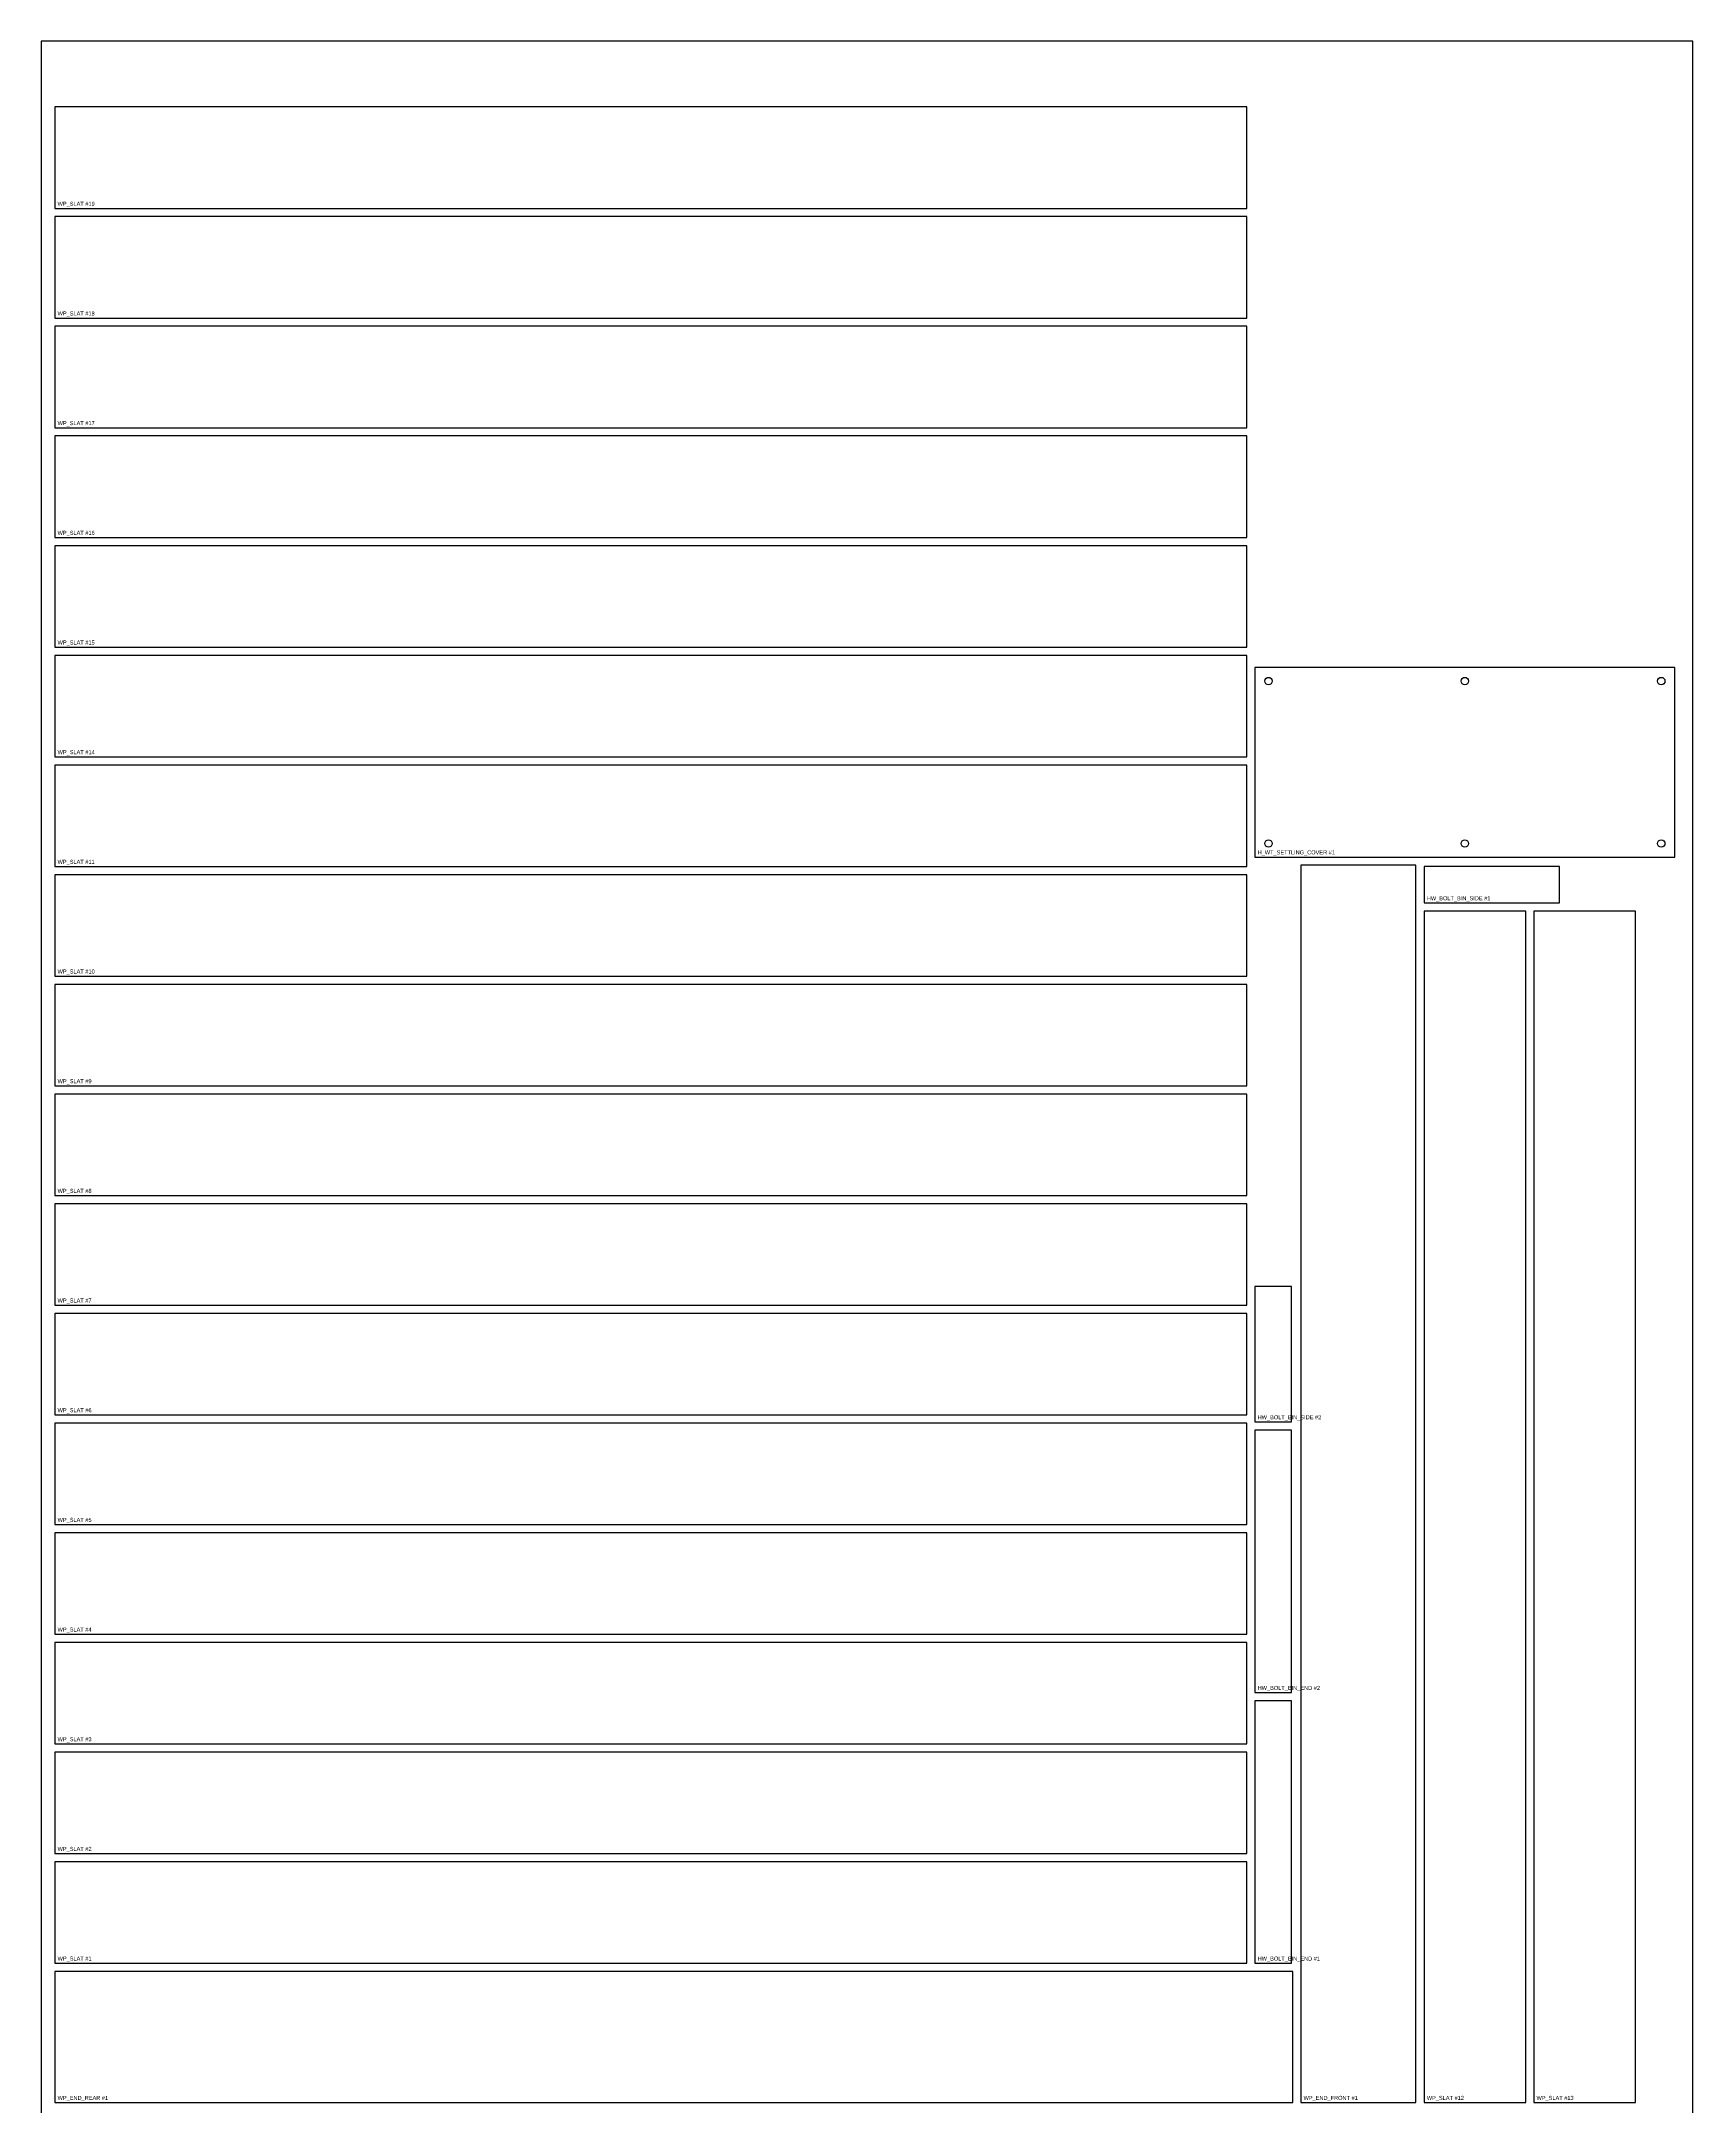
# Model space of a CAD drawing. Header units: millimetres. Extents: x 0 to 1229, y 0 to 2438.
# Drawn here: x 0 to 1219, y 913 to 2438 of the extents above; entities that cross this region are included whole.
import ezdxf

# ---------------------------------------------------------------- set-up
doc = ezdxf.new("R2010")
doc.units = ezdxf.units.MM
for name, color, linetype in [('CUT_HOLES', 7, 'Continuous'), ('CUT_OUTER', 7, 'Continuous'), ('PART_MARK_NO_CUT', 7, 'Continuous'), ('STOCK_NO_CUT', 7, 'Continuous')]:
    doc.layers.add(name, color=color, linetype=linetype)

msp = doc.modelspace()

# ---------------------------------------------------------------- linework, layer by layer
at = {"layer": 'CUT_HOLES'}
for centre in [(906, 1965.9), (1051, 1965.9), (1196, 1965.9), (906, 1845.9), (1051, 1845.9), (1196, 1845.9)]:
    msp.add_circle(centre, 2.75, dxfattribs=at)
at = {"layer": 'CUT_OUTER'}
for points in [[(10, 2314.9), (890, 2314.9), (890, 2389.9), (10, 2389.9)], [(10, 2233.9), (890, 2233.9), (890, 2308.9), (10, 2308.9)], [(10, 2152.9), (890, 2152.9), (890, 2227.9), (10, 2227.9)], [(10, 2071.9), (890, 2071.9), (890, 2146.9), (10, 2146.9)], [(10, 1990.9), (890, 1990.9), (890, 2065.9), (10, 2065.9)], [(10, 1909.9), (890, 1909.9), (890, 1984.9), (10, 1984.9)], [(896, 1835.9), (1206, 1835.9), (1206, 1975.9), (896, 1975.9)], [(10, 1828.9), (890, 1828.9), (890, 1903.9), (10, 1903.9)], [(10, 1747.9), (890, 1747.9), (890, 1822.9), (10, 1822.9)], [(1014.9, 916), (1014.9, 1829.9), (929.9, 1829.9), (929.9, 916)], [(1020.9, 1802), (1120.9, 1802), (1120.9, 1829), (1020.9, 1829)], [(1095.9, 916), (1095.9, 1796), (1020.9, 1796), (1020.9, 916)], [(1176.9, 916), (1176.9, 1796), (1101.9, 1796), (1101.9, 916)], [(10, 1666.9), (890, 1666.9), (890, 1741.9), (10, 1741.9)], [(10, 1585.9), (890, 1585.9), (890, 1660.9), (10, 1660.9)], [(10, 1504.9), (890, 1504.9), (890, 1579.9), (10, 1579.9)], [(923, 1418.7), (923, 1518.7), (896, 1518.7), (896, 1418.7)], [(10, 1423.9), (890, 1423.9), (890, 1498.9), (10, 1498.9)], [(10, 1342.9), (890, 1342.9), (890, 1417.9), (10, 1417.9)], [(923, 1218.8), (923, 1412.7), (896, 1412.7), (896, 1218.8)], [(10, 1261.9), (890, 1261.9), (890, 1336.9), (10, 1336.9)], [(10, 1180.9), (890, 1180.9), (890, 1255.9), (10, 1255.9)], [(923, 1018.9), (923, 1212.8), (896, 1212.8), (896, 1018.9)], [(10, 1099.9), (890, 1099.9), (890, 1174.9), (10, 1174.9)], [(10, 1018.9), (890, 1018.9), (890, 1093.9), (10, 1093.9)], [(10, 916), (923.9, 916), (923.9, 1012.9), (10, 1012.9)]]:
    msp.add_lwpolyline(points, close=True, dxfattribs=at)
at = {"layer": 'STOCK_NO_CUT'}
msp.add_lwpolyline([(0, 0), (1219.2, 0), (1219.2, 2438.4), (0, 2438.4)], close=True, dxfattribs=at)

# ---------------------------------------------------------------- texts
at = {"layer": 'PART_MARK_NO_CUT'}
for s, p in [('WP_SLAT #19', (12, 2316.9)), ('WP_SLAT #18', (12, 2235.9)), ('WP_SLAT #17', (12, 2154.9)), ('WP_SLAT #16', (12, 2073.9)), ('WP_SLAT #15', (12, 1992.9)), ('WP_SLAT #14', (12, 1911.9)), ('WP_SLAT #11', (12, 1830.9)), ('H_WT_SETTLING_COVER #1', (898, 1837.9)), ('HW_BOLT_BIN_SIDE #1', (1022.9, 1804)), ('WP_SLAT #10', (12, 1749.9)), ('WP_SLAT #9', (12, 1668.9)), ('WP_SLAT #8', (12, 1587.9)), ('WP_SLAT #7', (12, 1506.9)), ('WP_SLAT #6', (12, 1425.9)), ('HW_BOLT_BIN_SIDE #2', (898, 1420.7)), ('WP_SLAT #5', (12, 1344.9)), ('WP_SLAT #4', (12, 1263.9)), ('HW_BOLT_BIN_END #2', (898, 1220.8)), ('WP_SLAT #3', (12, 1182.9)), ('WP_SLAT #2', (12, 1101.9)), ('WP_SLAT #1', (12, 1020.9)), ('HW_BOLT_BIN_END #1', (898, 1020.9)), ('WP_END_REAR #1', (12, 918)), ('WP_END_FRONT #1', (931.9, 918)), ('WP_SLAT #12', (1022.9, 918)), ('WP_SLAT #13', (1103.9, 918))]:
    msp.add_text(s, height=3, dxfattribs=at).set_placement(p)

doc.saveas('drawing.dxf')
